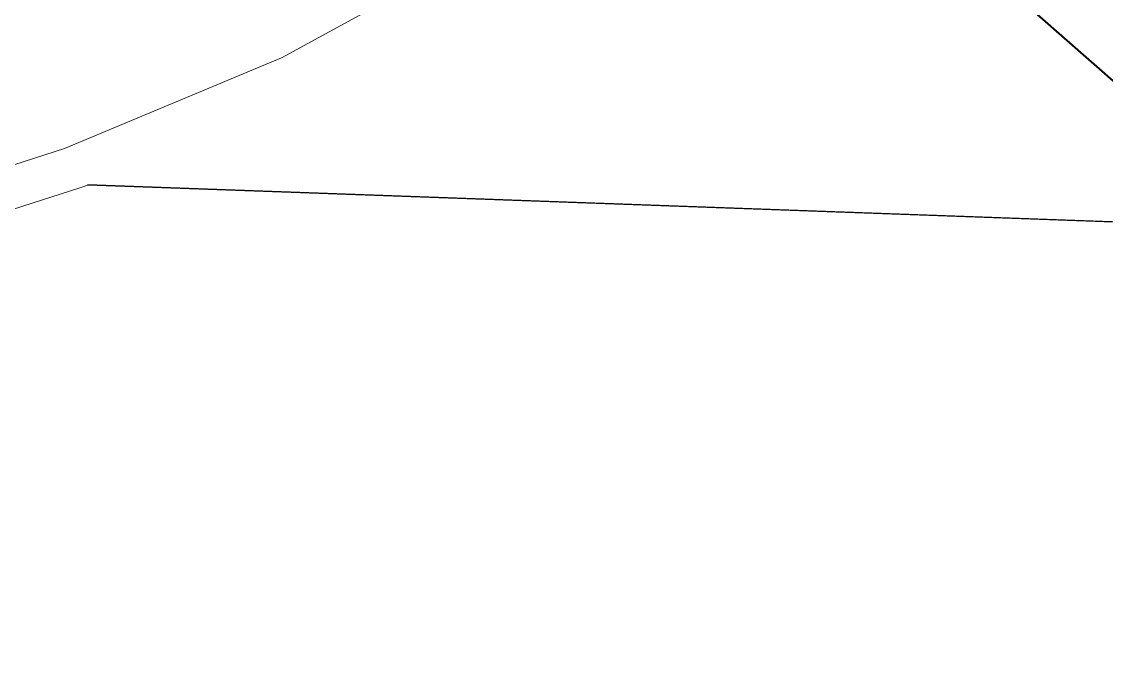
# Model space of a CAD drawing. Header units: metres. Extents: x 2507945 to 2509514, y 1139494 to 1141182.
# Drawn here: x 2508338.5 to 2508498, y 1140643.4 to 1140738.8 of the extents above; entities that cross this region are included whole.
import ezdxf
from ezdxf.lldxf.tags import DXFTag

# ---------------------------------------------------------------- set-up
doc = ezdxf.new("R2010")
doc.units = ezdxf.units.M
doc.layers.add('Cadastre - Natures', color=8, linetype='ARROSAGE', lineweight=20, true_color=0x808080)
doc.layers.add('Cadastre - Parcelles', color=7, linetype='Continuous', lineweight=40)
tags = doc.linetypes.add('ARROSAGE', pattern=[0.75, 0.5, -0.25]).pattern_tags.tags
tags[6:7] = [DXFTag(74, 4), DXFTag(75, 0), DXFTag(340, '0'), DXFTag(46, 0.0), DXFTag(50, 0.0), DXFTag(44, 0.0), DXFTag(45, 0.0)]
tags[4:5] = [DXFTag(74, 4), DXFTag(75, 0), DXFTag(340, '0'), DXFTag(46, 0.0), DXFTag(50, 0.0), DXFTag(44, 0.0), DXFTag(45, 0.0)]

msp = doc.modelspace()

# ---------------------------------------------------------------- linework, layer by layer
at = {"layer": 'Cadastre - Natures', "linetype": 'Continuous'}
msp.add_line((2508523.527, 1140708.564), (2508348.244, 1140714.927), dxfattribs=at)
at = {"layer": 'Cadastre - Natures', "linetype": 'Continuous', "flags": 128}
for points in [[(2508239.297, 1141032.404), (2508247.769, 1141027.049), (2508489.597, 1140809.948), (2508490.032, 1140801.609), (2508408.235, 1140750.712), (2508389.767, 1140740.624), (2508376.721, 1140733.526), (2508373.225, 1140732.058), (2508344.859, 1140720.181), (2508310.587, 1140709.193), (2508148.238, 1140668.436), (2508099.478, 1140656.187), (2508099.474, 1140656.186), (2508074.293, 1140648.966)], [(2508078.39, 1140643.374), (2508101.149, 1140650.234), (2508167.566, 1140666.902), (2508256.127, 1140689.111), (2508312.318, 1140703.22), (2508312.325, 1140703.222), (2508346.935, 1140714.342), (2508346.938, 1140714.343), (2508348.26, 1140714.826), (2508523.488, 1140708.465), (2508531.141, 1140701.759), (2508563.741, 1140673.148)]]:
    msp.add_lwpolyline(points, dxfattribs=at)
at = {"layer": 'Cadastre - Parcelles', "linetype": 'Continuous', "flags": 128}
msp.add_lwpolyline([(2508452.495, 1140770.895), (2508523.527, 1140708.564), (2508531.207, 1140701.834)], dxfattribs=at)

doc.saveas('drawing.dxf')
